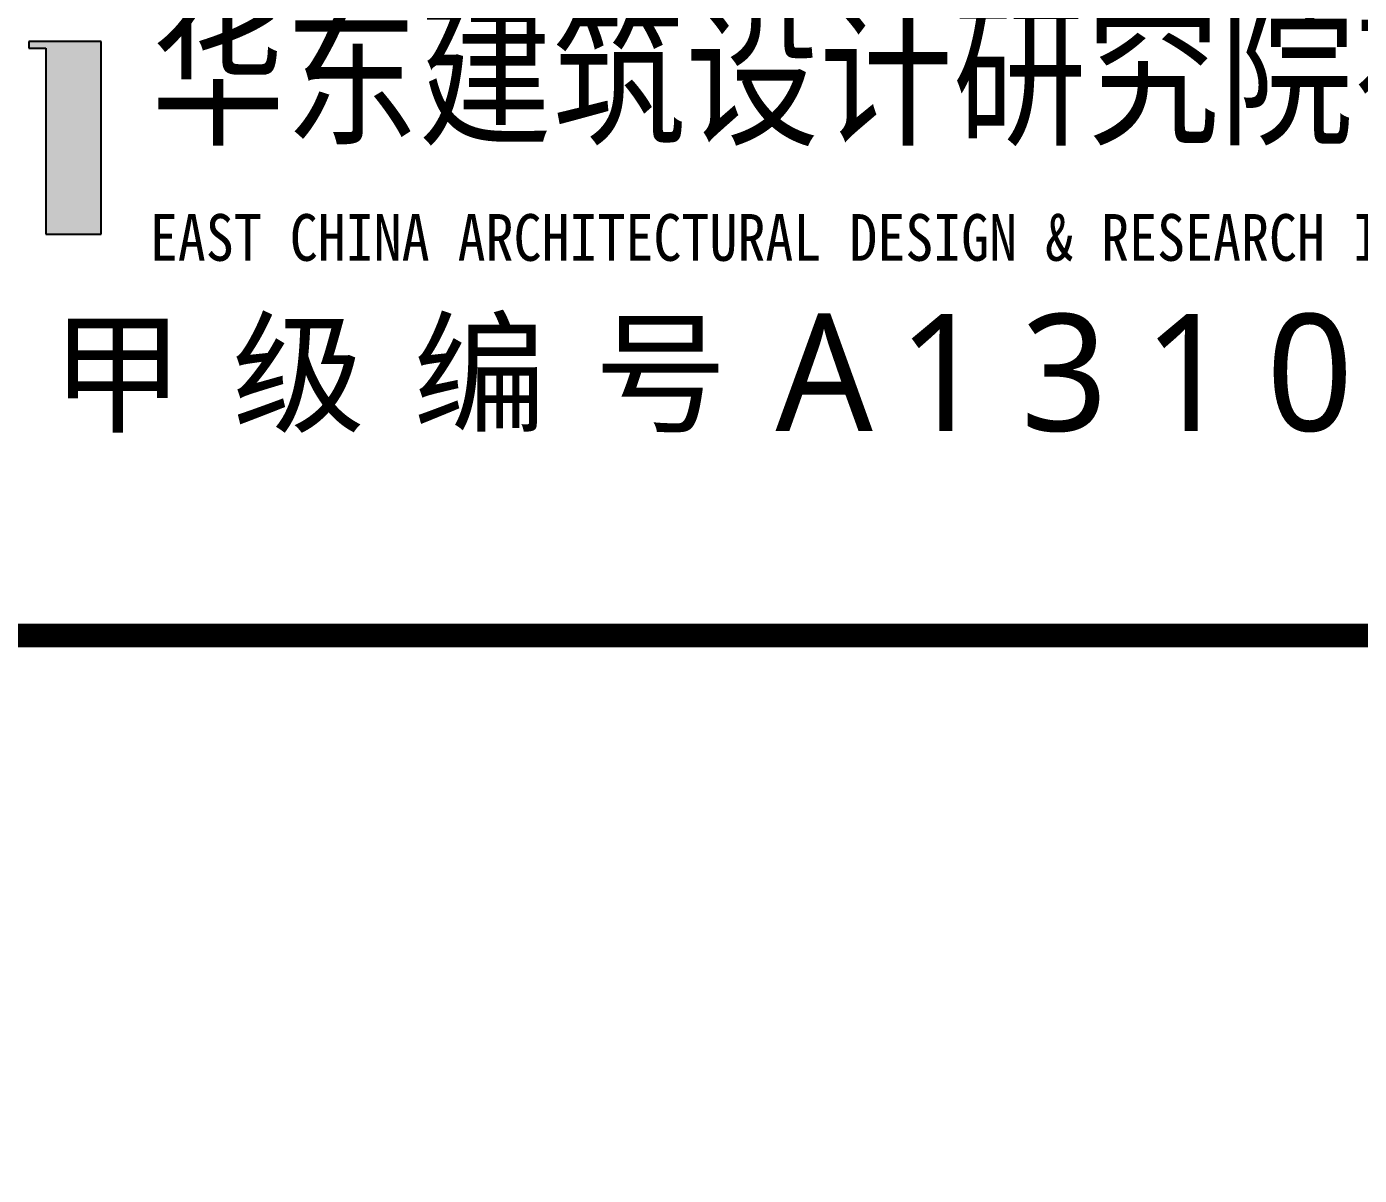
# Model space of a CAD drawing. Extents: x -8792 to 174344, y -43961 to 62816.
# Drawn here: x 75678 to 82521, y 31942 to 37840 of the extents above; entities that cross this region are included whole.
import ezdxf
from ezdxf.enums import TextEntityAlignment as Align
from ezdxf.xclip import XClip

# ---------------------------------------------------------------- set-up
doc = ezdxf.new("R2010")
doc.units = 0
doc.header["$LTSCALE"] = 50
doc.header["$XCLIPFRAME"] = 0
doc.linetypes.add('DOT2', pattern=[0.125, 0, -0.125])
for name, color, linetype in [('#幕墙线-平面', 7, 'Continuous'), ('#标注', 1, 'Continuous'), ('2017_11-sheet-LOGO$0$C-SHET-TTLB', 11, 'Continuous'), ('2017_11-sheet-R$0$C-SHET-TTLB', 11, 'Continuous'), ('A-FLOR-OTLN', 4, 'DOT2'), ('C-SHET-SHBD', 11, 'Continuous'), ('C-SHET-TTLB', 11, 'Continuous'), ('DIM', 173, 'Continuous'), ('吊顶', 7, 'Continuous'), ('通-图框-文字', 4, 'Continuous')]:
    doc.layers.add(name, color=color, linetype=linetype)
doc.styles.add('2017_11-sheet-LOGO$0$微软雅黑L', font='')
doc.styles.add('2017_11-sheet-LOGO$0$黑体', font='')
doc.styles.add('XD-2008', font='xd-hzs.shx', dxfattribs={"width": 0.7, "bigfont": 'xd-hztxt.shx'})
doc.styles.add('XD2008', font='@1romans.shx', dxfattribs={"width": 0.7, "bigfont": '!hztxt.shx'})
doc.styles.add('黑体', font='')
doc.styles.get('2017_11-sheet-LOGO$0$微软雅黑L').set_extended_font_data('Microsoft YaHei Light')
doc.styles.get('2017_11-sheet-LOGO$0$黑体').set_extended_font_data('SimHei')
doc.styles.get('黑体').set_extended_font_data('SimHei')

# ---------------------------------------------------------------- blocks, each defined once
blk = doc.blocks.new('A$Cbd8d7c8c')
at = {"layer": 'A-FLOR-OTLN', "color": 8}
blk.add_lwpolyline([(-22721.2, -15689.9), (-43719.4, -33393.2, 0.413756), (-43991.6, -36561, 0.189672), (122158.2, -126683, 0.414786), (124666, -124719.5), (133885.2, -48361.9, 0.379931), (116453.3, -23207.9, 0.236452)], format="xyb", dxfattribs=at)
blk.add_arc((153596.3, 129495.1), 211350, 242.471174, 251.706719, dxfattribs=at)
at = {"layer": '吊顶', "const_width": 3}
blk.add_lwpolyline([(36525.2, -42886.2, 0.056654), (31389.8, -41079.3), (30859.1, -40957.8, -0.112536), (21289.5, -36343.7, -0.028917), (3039, -19971, 0.413532), (-633.6, -19953.4), (-31397.9, -50352.8, 0.414781), (-31416.3, -54033.3, 0.170492), (123964.3, -129414.7, 0.412564), (126841.2, -127143.2), (136317.5, -48655.6, 1.269195), (87076.8, -54393.3)], format="xyb", dxfattribs=at)
at = {"layer": '吊顶', "color": 8, "const_width": 3}
blk.add_lwpolyline([(80228, -65295.8, -0.038049), (51557.2, -51928.3)], format="xyb", dxfattribs=at)
blk = doc.blocks.new('A$C80b62fe7')
at = {"layer": '#幕墙线-平面'}
for points in [[(-80806.3, 61500, 0.005574), (-77929, 58146.2, 0.004935), (-75319.6, 55230.8, 0.059294), (-39868.7, 24611.7, 0.058599), (1264.1, 3360.1, 0.058599)], [(-81572.5, 60857.4, 0.005574), (-78680.7, 57486.7, 0.004935), (-76058.1, 54556.5, 0.059294), (-40428.3, 23782.9, 0.058599), (912, 2424.1, 0.058599)], [(-83556.9, 59193, 0.005574), (-80627.5, 55778.5, 0.004935), (-77970.8, 52810.2, 0.059294), (-41877.8, 21636.5, 0.058599), (0, 0, 0.058599)], [(-83756.1, 59025.9, 0.005574), (-80823, 55607, 0.004935), (-78162.8, 52634.9, 0.059294), (-42023.3, 21421, 0.058599), (-91.5, -243.3, 0.058599)]]:
    blk.add_lwpolyline(points, format="xyb", dxfattribs=at)
blk = doc.blocks.new('A$C8c38d97e')
at = {"layer": '#幕墙线-平面', "color": 4, "ltscale": 10}
for points in [[(-151857.8, -127356.8, 0.005574), (-148980.6, -130710.6, 0.004935), (-146371.1, -133626.1, 0.059294), (-110920.3, -164245.2, 0.058599), (-69787.5, -185496.8, 0.058599)], [(-152624, -127999.4, 0.005574), (-149732.3, -131370.2, 0.004935), (-147109.6, -134300.3, 0.059294), (-111479.9, -165073.9, 0.058599), (-70139.6, -186432.7, 0.058599)], [(-154608.5, -129663.8, 0.005574), (-151679.1, -133078.4, 0.004935), (-149022.4, -136046.6, 0.059294), (-112929.4, -167220.3, 0.058599), (-71051.6, -188856.8, 0.058599)]]:
    blk.add_lwpolyline(points, format="xyb", dxfattribs=at)
at = {"layer": 'DIM', "color": 4, "ltscale": 10}
blk.add_blockref('A$C80b62fe7', (-71051.6, -188856.8), dxfattribs=at)
blk = doc.blocks.new('YREYTRTJHGJHGJ')
at = {"layer": '#标注', "ltscale": 300}
blk.add_blockref('A$C8c38d97e', (917729.6, 422226.7), dxfattribs=at)
blk = doc.blocks.new('华东院_土建2018EcadiA3_2022_02-sheet-LOGO', base_point=(415.294, 161.488))
at = {"layer": '2017_11-sheet-LOGO$0$C-SHET-TTLB'}
h = blk.add_hatch(color=256, dxfattribs=at)
h.dxf.hatch_style = 2
h.paths.add_polyline_path([(362.16, 176.734), (362.159, 176.734), (361.726, 176.734), (361.726, 176.562), (362.159, 176.562), (362.159, 171.791), (363.584, 171.791), (363.584, 176.734)])
for p, q in [((362.159, 176.734), (361.726, 176.734)), ((361.726, 176.734), (361.726, 176.562)), ((362.16, 176.734), (362.159, 176.734)), ((363.584, 176.734), (362.16, 176.734)), ((363.584, 171.791), (363.584, 176.734)), ((361.726, 176.562), (362.159, 176.562)), ((362.159, 176.562), (362.159, 171.791)), ((362.159, 171.791), (363.584, 171.791))]:
    blk.add_line(p, q, dxfattribs=at)
blk.add_lwpolyline([(340.294, 161.488, 0.6, 0.6, 0), (415.294, 161.488, 0.9, 0.9, 0)], format="xyseb", dxfattribs=at)
at = {"layer": '2017_11-sheet-LOGO$0$C-SHET-TTLB', "style": '2017_11-sheet-LOGO$0$黑体', "width": 0.88}
blk.add_text('EAST CHINA ARCHITECTURAL DESIGN & RESEARCH INSTITUTE CO., LTD', height=1.2, dxfattribs=at).set_placement((364.831, 171.106))
at = {"layer": '2017_11-sheet-LOGO$0$C-SHET-TTLB'}
for s, height, style, p in [('级', 2.5, '2017_11-sheet-LOGO$0$黑体', (366.947, 166.968)), ('编', 2.5, '2017_11-sheet-LOGO$0$黑体', (371.597, 166.968)), ('A', 3, '2017_11-sheet-LOGO$0$微软雅黑L', (380.897, 166.741)), ('1', 3, '2017_11-sheet-LOGO$0$微软雅黑L', (384.047, 166.741)), ('3', 3, '2017_11-sheet-LOGO$0$微软雅黑L', (387.197, 166.741)), ('1', 3, '2017_11-sheet-LOGO$0$微软雅黑L', (390.347, 166.741)), ('0', 3, '2017_11-sheet-LOGO$0$微软雅黑L', (393.497, 166.741)), ('甲', 2.5, '2017_11-sheet-LOGO$0$黑体', (362.297, 166.968)), ('号', 2.5, '2017_11-sheet-LOGO$0$黑体', (376.247, 166.968))]:
    blk.add_text(s, height=height, dxfattribs=dict(at, style=style)).set_placement(p)
at = {"layer": 'C-SHET-TTLB', "insert": (364.871, 177.388), "char_height": 3, "attachment_point": 1, "style": '黑体'}
blk.add_mtext_dynamic_manual_height_columns('{\\fSimHei|b1|i0|c134|p49;\\W0.838;华东建筑设计研究院有限公司}', width=61.40037, gutter_width=18.242, heights=[8.641], dxfattribs=at)
blk = doc.blocks.new('华东院_土建2018EcadiA3_2021_06-sheet-R', base_point=(415, 5))
at = {"layer": '2017_11-sheet-R$0$C-SHET-TTLB'}
blk.add_blockref('华东院_土建2018EcadiA3_2022_02-sheet-LOGO', (415.294, 161.488), dxfattribs=at)
blk = doc.blocks.new('A$Ce60f285c')
at = {"layer": 'C-SHET-TTLB'}
blk.add_blockref('华东院_土建2018EcadiA3_2021_06-sheet-R', (420, 10), dxfattribs=at)
at = {"layer": 'C-SHET-SHBD', "style": 'XD2008', "width": 0.7}
for tag, p in [('审定人', (345.736, 128.403)), ('设总', (345.736, 118.195)), ('审核人', (345.736, 107.963)), ('专业负责人', (345.736, 97.755)), ('校对人', (345.736, 87.546)), ('设计人', (345.736, 77.639))]:
    blk.add_attdef(tag, p, '', height=2.8, dxfattribs=at)
for tag, p in [('工程编号', (368.416, 27.046)), ('阶段', (404.414, 27.046)), ('专业', (404.414, 19.691))]:
    blk.add_attdef(tag, text='', height=3.5, dxfattribs=at).set_placement(p, align=Align.MIDDLE_CENTER)
at = {"layer": 'C-SHET-SHBD', "style": 'XD2008', "width": 0.7, "flags": 1}
blk.add_attdef('日期', text='', height=3.5, dxfattribs=at).set_placement((368.416, 13.426), align=Align.MIDDLE_CENTER)
at = {"layer": '通-图框-文字', "style": 'XD-2008', "width": 0.7}
for tag, p in [('建设单位', (383.408, 70.61)), ('项目名称', (383.282, 58.428))]:
    blk.add_attdef(tag, text='', height=5, dxfattribs=at).set_placement(p, align=Align.MIDDLE_CENTER)
blk = doc.blocks.new('A$C6049850a')
at = {"ltscale": 10}
blk.add_blockref('A$Ce60f285c', (0, 0), dxfattribs=at)

msp = doc.modelspace()

# ---------------------------------------------------------------- block references
at = {"layer": '#标注'}
ref = msp.add_blockref('YREYTRTJHGJHGJ', (-724429.98, -234561.783), dxfattribs=dict(at, rotation=2.26207874639474))
XClip(ref).set_block_clipping_path([(833483.2964343688, 248054.4846429515), (842551.4429226406, 247696.2815388036), (843367.2232565779, 243462.2307252493), (843527.843377959, 242779.6569264114), (843924.7368298272, 241365.7736953347), (844670.5054151326, 239294.8419141726), (844233.8452026015, 238201.3897226577), (842645.6329333016, 234372.5923410893), (833001.624850845, 235860.6526296224)])
at = {"ltscale": 10, "xscale": 200, "yscale": 200, "zscale": 200}
msp.add_blockref('A$C6049850a', (2344.035, 1416.464), dxfattribs=at)
at = {"ltscale": 10}
ref = msp.add_blockref('A$Cbd8d7c8c', (-20242.468, 78224.561), dxfattribs=at)
XClip(ref).set_block_clipping_path([(33737.5024453482, -58253.8739175466), (58527.5008306247, -28195.842069268)])
ref = msp.add_blockref('A$Cbd8d7c8c', (22321.982, 94074.685), dxfattribs=at)
XClip(ref).set_block_clipping_path([(76291.0063025201, -72283.9918497168), (103268.9259821397, -47877.3086105986)])

doc.saveas('drawing.dxf')
